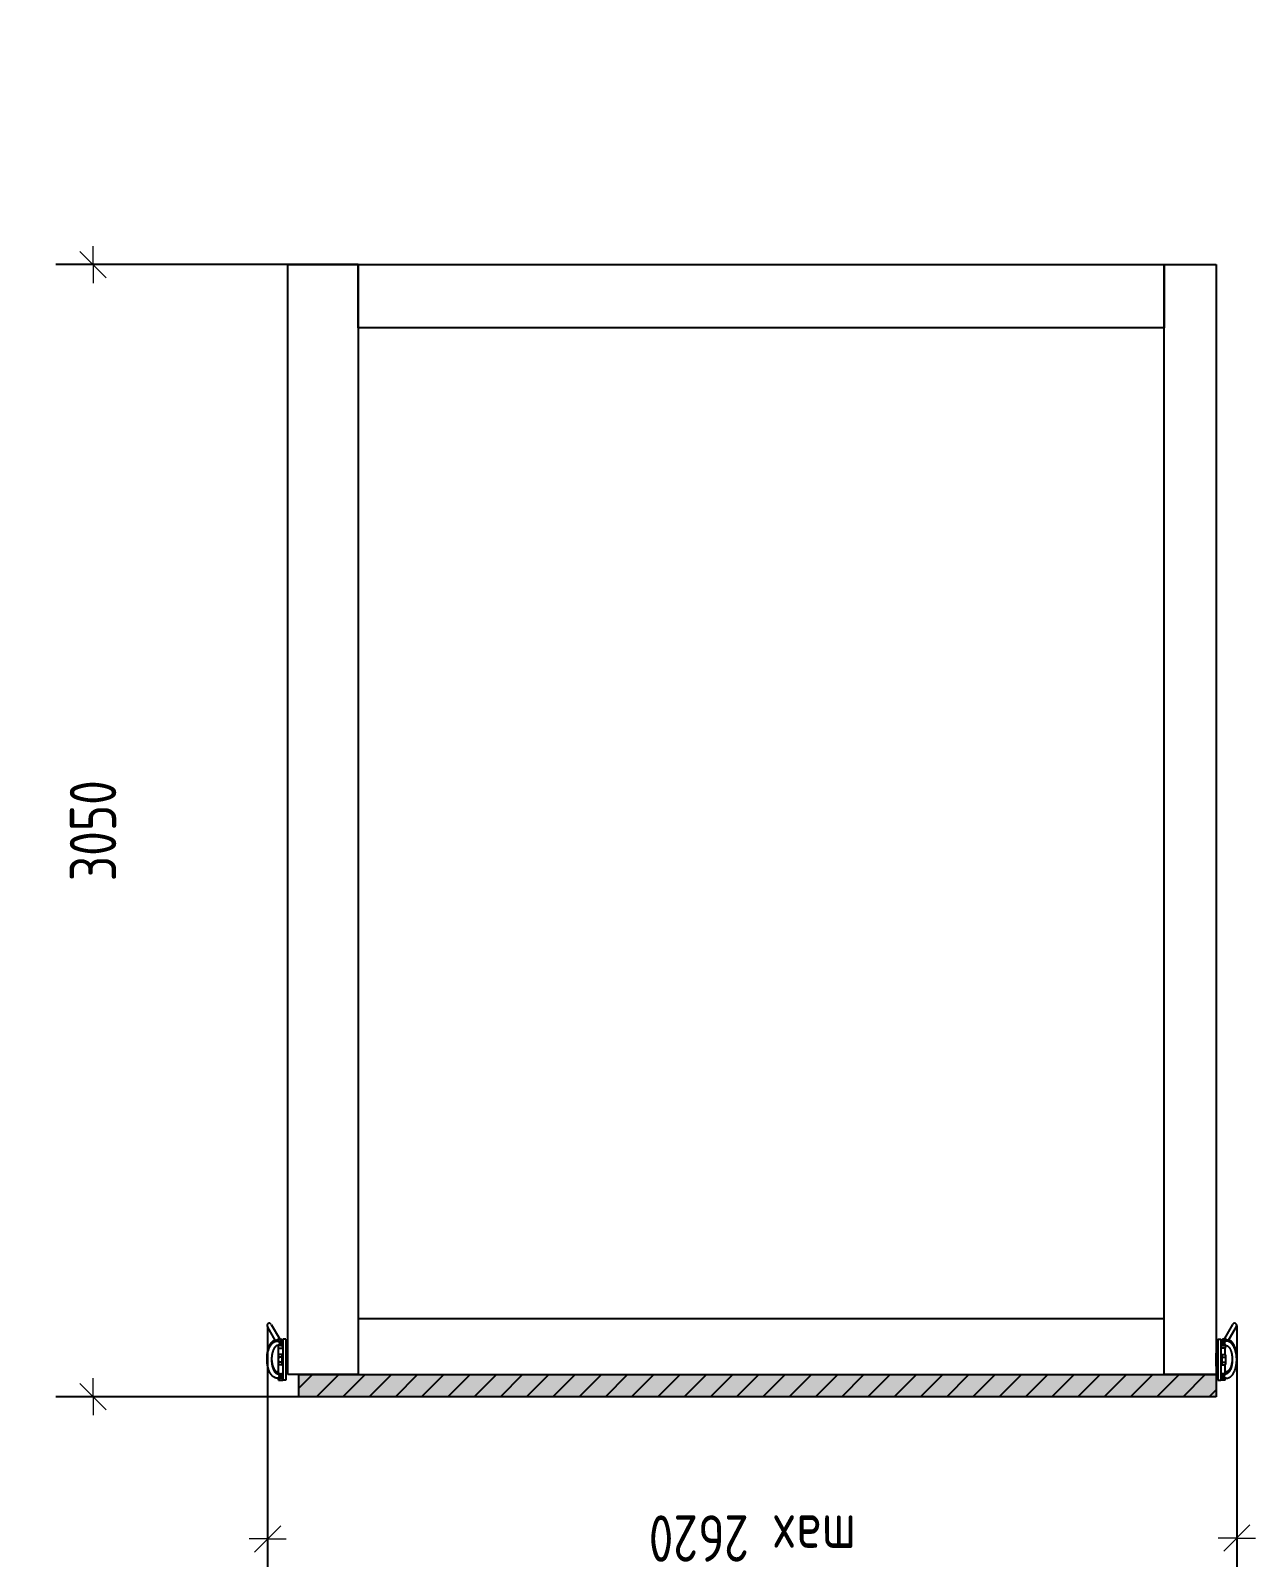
# Model space of a CAD drawing. Header units: millimetres. Extents: x 0 to 1680, y 0 to 594.
# Drawn here: x 1311.9 to 1377.8, y 259.4 to 341.6 of the extents above; entities that cross this region are included whole.
import ezdxf

# ---------------------------------------------------------------- set-up
doc = ezdxf.new("R2010")
doc.units = ezdxf.units.MM
doc.linetypes.add('K5LT_BASIC', pattern=[0])
doc.linetypes.add('K5LT_THIN', pattern=[0])
doc.layers.add('Системный слой', color=7, linetype='Continuous')
doc.styles.add('KDIMTEXTSTYLE', font='GOST_AU.SHX', dxfattribs={"width": 0.96, "oblique": 15, "height": 5})
doc.dimstyles.new('KDIMSTYLE (0.02)', dxfattribs={"dimtxt": 5, "dimasz": 1, "dimexe": 2, "dimexo": 0, "dimgap": 1, "dimtad": 1, "dimlfac": 50, "dimtxsty": 'KDIMTEXTSTYLE', "dimsah": 1, "dimcen": 0, "dimdle": 1, "dimadec": 0, "dimazin": 0, "dimtfac": 0.667, "dimtmove": 0, "dimatfit": 3, "dimfxl": 0, "dimtvp": 1, "dimtolj": 1, "dimtzin": 0, "dimarcsym": 0})

# ---------------------------------------------------------------- blocks, each defined once
blk = doc.blocks.new('U84')
at = {"layer": 'Системный слой', "color": 150, "linetype": 'K5LT_BASIC', "lineweight": 25, "true_color": 0x0080ff}
for p, q in [((1325.724, 329.03), (1329.524, 329.03)), ((1325.724, 269.23), (1325.724, 329.03)), ((1329.524, 329.03), (1329.524, 269.23)), ((1329.524, 269.23), (1325.724, 269.23))]:
    blk.add_line(p, q, dxfattribs=at)
blk = doc.blocks.new('U85')
at = {"layer": 'Системный слой', "color": 150, "linetype": 'K5LT_BASIC', "lineweight": 25, "true_color": 0x0080ff}
for p, q in [((1329.524, 325.63), (1329.524, 329.03)), ((1329.524, 329.03), (1372.924, 329.03)), ((1372.924, 329.03), (1372.924, 325.63)), ((1372.924, 325.63), (1329.524, 325.63))]:
    blk.add_line(p, q, dxfattribs=at)
blk = doc.blocks.new('U86')
at = {"layer": 'Системный слой', "color": 150, "linetype": 'K5LT_BASIC', "lineweight": 25, "true_color": 0x0080ff}
for p, q in [((1372.924, 329.03), (1375.724, 329.03)), ((1372.924, 269.23), (1372.924, 329.03)), ((1375.724, 329.03), (1375.724, 269.23)), ((1375.724, 269.23), (1372.924, 269.23))]:
    blk.add_line(p, q, dxfattribs=at)
blk = doc.blocks.new('U87')
at = {"layer": 'Системный слой', "color": 150, "linetype": 'K5LT_BASIC', "lineweight": 25, "true_color": 0x0080ff}
for p, q in [((1372.924, 272.23), (1329.524, 272.23)), ((1329.524, 272.23), (1329.524, 269.23)), ((1372.924, 269.23), (1372.924, 272.23)), ((1329.524, 269.23), (1372.924, 269.23))]:
    blk.add_line(p, q, dxfattribs=at)
blk = doc.blocks.new('U931')
at = {"layer": 'Системный слой'}
h = blk.add_hatch(dxfattribs=at)
h.set_pattern_fill('', angle=45, style=0, pattern_type=0)
h.set_pattern_definition([(45, (0, 0), (-0.7071068, 0.7071068), [])])
h.paths.add_polyline_path([(1375.725, 268.03), (1375.725, 269.23), (1326.324, 269.23), (1326.324, 268.03)])
at = {"layer": 'Системный слой', "color": 150, "linetype": 'K5LT_BASIC', "lineweight": 25, "true_color": 0x0080ff}
for p, q in [((1326.324, 268.03), (1326.324, 269.23)), ((1326.324, 269.23), (1375.725, 269.23)), ((1375.725, 269.23), (1375.725, 268.03)), ((1375.725, 268.03), (1326.324, 268.03))]:
    blk.add_line(p, q, dxfattribs=at)
blk = doc.blocks.new('U933')
at = {"layer": 'Системный слой', "color": 150, "linetype": 'K5LT_BASIC', "lineweight": 25, "true_color": 0x0080ff}
for p, q in [((1375.724, 269.68), (1375.724, 270.38)), ((1375.724, 270.38), (1375.824, 270.38)), ((1375.824, 270.38), (1375.824, 269.68)), ((1375.824, 269.68), (1375.724, 269.68))]:
    blk.add_line(p, q, dxfattribs=at)
blk = doc.blocks.new('U934')
at = {"layer": 'Системный слой', "color": 150, "linetype": 'K5LT_BASIC', "lineweight": 25, "true_color": 0x0080ff}
for p, q in [((1376.614, 271.931), (1376.174, 271.169)), ((1376.381, 271.049), (1376.821, 271.811)), ((1375.824, 271.13), (1375.984, 271.13)), ((1375.824, 271.13), (1375.824, 268.93)), ((1375.984, 271.13), (1375.984, 268.93)), ((1376.174, 271.169), (1376.093, 271.03)), ((1376.151, 271.13), (1376.104, 271.13)), ((1376.185, 271.03), (1376.104, 271.03)), ((1376.104, 270.79), (1376.185, 270.79)), ((1376.381, 271.049), (1376.174, 271.169)), ((1376.278, 271.03), (1376.185, 271.03)), ((1376.185, 270.79), (1376.278, 270.79)), ((1376.364, 271.018), (1376.381, 271.049)), ((1376.224, 270.648), (1375.984, 270.648)), ((1376.034, 270.33), (1375.984, 270.33)), ((1376.034, 270.33), (1376.034, 270.03)), ((1376.034, 270.307), (1376.213, 270.307)), ((1376.034, 270.169), (1376.213, 270.169)), ((1376.034, 270.03), (1376.034, 269.73)), ((1376.034, 269.892), (1376.213, 269.892)), ((1376.234, 270.27), (1376.213, 270.307)), ((1376.224, 270.287), (1376.224, 270.648)), ((1376.234, 270.27), (1376.234, 270.238)), ((1376.234, 270.238), (1376.234, 270.03)), ((1376.234, 270.03), (1376.234, 269.822)), ((1375.984, 269.73), (1376.034, 269.73)), ((1376.034, 269.753), (1376.213, 269.753)), ((1376.185, 269.27), (1376.104, 269.27)), ((1376.278, 269.27), (1376.185, 269.27)), ((1376.213, 269.753), (1376.234, 269.79)), ((1376.224, 269.27), (1376.224, 269.773)), ((1376.278, 269.37), (1376.224, 269.37)), ((1376.234, 269.822), (1376.234, 269.79)), ((1375.824, 268.93), (1375.984, 268.93)), ((1376.224, 268.93), (1375.984, 268.93)), ((1376.104, 269.03), (1376.185, 269.03)), ((1376.185, 269.03), (1376.278, 269.03)), ((1376.224, 268.93), (1376.224, 269.03))]:
    blk.add_line(p, q, dxfattribs=at)
for points in [[(1376.185, 271.03), (1376.172, 271.029), (1376.146, 271.022), (1376.124, 271.007), (1376.105, 270.987), (1376.091, 270.961), (1376.083, 270.933), (1376.081, 270.903), (1376.086, 270.873), (1376.097, 270.846), (1376.114, 270.823), (1376.135, 270.805), (1376.159, 270.794), (1376.185, 270.79)], [(1376.278, 271.03), (1376.265, 271.029), (1376.239, 271.022), (1376.216, 271.007), (1376.197, 270.987), (1376.183, 270.961), (1376.175, 270.933), (1376.174, 270.903), (1376.179, 270.873), (1376.19, 270.846), (1376.206, 270.823), (1376.227, 270.805), (1376.252, 270.794), (1376.278, 270.79)], [(1376.381, 271.014), (1376.38, 271.033), (1376.378, 271.042)], [(1376.185, 269.03), (1376.172, 269.031), (1376.146, 269.039), (1376.124, 269.053), (1376.105, 269.074), (1376.091, 269.099), (1376.083, 269.128), (1376.081, 269.158), (1376.086, 269.187), (1376.097, 269.214), (1376.114, 269.238), (1376.135, 269.255), (1376.159, 269.266), (1376.185, 269.27)], [(1376.277, 269.03), (1376.265, 269.031), (1376.239, 269.039), (1376.216, 269.053), (1376.197, 269.074), (1376.183, 269.099), (1376.175, 269.128), (1376.174, 269.158), (1376.179, 269.187), (1376.19, 269.214), (1376.206, 269.238), (1376.227, 269.255), (1376.252, 269.266), (1376.278, 269.27)]]:
    blk.add_lwpolyline(points, dxfattribs=at)
for centre, radius, start, end in [((1376.718, 271.871), 0.12, 330, 150), ((1376.104, 271.01), 0.12, 69.35204, 204.62432), ((1376.104, 270.91), 0.12, 90, 270), ((1376.704, 270.648), 0.72, 164.83445, 180), ((1376.704, 270.648), 0.48, 162.82128, 180), ((1376.104, 269.15), 0.12, 90, 270), ((1376.17, 269.256), 0.118, 7.30573, 62.51251), ((1376.273, 269.266), 0.104, 24.35696, 87.50356)]:
    blk.add_arc(centre, radius, start, end, dxfattribs=at)
for points, knots in [([(1376.278, 269.03), (1376.288, 269.03), (1376.313, 269.031), (1376.354, 269.038), (1376.399, 269.051), (1376.443, 269.07), (1376.485, 269.096), (1376.526, 269.127), (1376.566, 269.164), (1376.604, 269.207), (1376.64, 269.256), (1376.673, 269.31), (1376.704, 269.368), (1376.731, 269.431), (1376.756, 269.497), (1376.777, 269.567), (1376.796, 269.639), (1376.811, 269.713), (1376.822, 269.789), (1376.831, 269.867), (1376.836, 269.945), (1376.838, 270.024), (1376.837, 270.104), (1376.832, 270.182), (1376.824, 270.26), (1376.813, 270.336), (1376.798, 270.411), (1376.78, 270.483), (1376.759, 270.553), (1376.735, 270.619), (1376.708, 270.683), (1376.678, 270.742), (1376.645, 270.797), (1376.608, 270.848), (1376.569, 270.894), (1376.527, 270.933), (1376.483, 270.966), (1376.437, 270.993), (1376.39, 271.012), (1376.343, 271.025), (1376.305, 271.03), (1376.283, 271.03), (1376.278, 271.03)], [0, 0, 0, 0, 0.014964, 0.03783, 0.060761, 0.084004, 0.107766, 0.132183, 0.157293, 0.183025, 0.209219, 0.235683, 0.262252, 0.288786, 0.315237, 0.34159, 0.367846, 0.394015, 0.420112, 0.446155, 0.47216, 0.498142, 0.52412, 0.550106, 0.576114, 0.602161, 0.628265, 0.654444, 0.680717, 0.707103, 0.733617, 0.760268, 0.787048, 0.81392, 0.840759, 0.867381, 0.893558, 0.919075, 0.943816, 0.967804, 0.991188, 1, 1, 1, 1]), ([(1376.278, 270.79), (1376.281, 270.79), (1376.29, 270.79), (1376.307, 270.787), (1376.328, 270.779), (1376.35, 270.766), (1376.374, 270.748), (1376.399, 270.723), (1376.424, 270.694), (1376.448, 270.658), (1376.472, 270.618), (1376.494, 270.573), (1376.515, 270.523), (1376.534, 270.468), (1376.551, 270.41), (1376.566, 270.348), (1376.578, 270.284), (1376.587, 270.217), (1376.594, 270.148), (1376.597, 270.079), (1376.598, 270.009), (1376.595, 269.939), (1376.59, 269.87), (1376.582, 269.802), (1376.571, 269.736), (1376.557, 269.673), (1376.541, 269.613), (1376.522, 269.557), (1376.502, 269.505), (1376.48, 269.458), (1376.457, 269.415), (1376.433, 269.378), (1376.408, 269.347), (1376.384, 269.321), (1376.36, 269.301), (1376.337, 269.287), (1376.316, 269.277), (1376.296, 269.271), (1376.284, 269.27), (1376.278, 269.27)], [0, 0, 0, 0, 0.013892, 0.045733, 0.073935, 0.10036, 0.128447, 0.155491, 0.182114, 0.208651, 0.235226, 0.261929, 0.2888, 0.315842, 0.343047, 0.370393, 0.39786, 0.425423, 0.453059, 0.480746, 0.508461, 0.536185, 0.563889, 0.591552, 0.619152, 0.646665, 0.674068, 0.701336, 0.728447, 0.755378, 0.782118, 0.808669, 0.835061, 0.861377, 0.887734, 0.914382, 0.941795, 0.970836, 1, 1, 1, 1]), ([(1376.836, 270.082), (1376.837, 270.096), (1376.838, 270.137), (1376.837, 270.204), (1376.832, 270.282), (1376.824, 270.36), (1376.813, 270.436), (1376.798, 270.511), (1376.78, 270.583), (1376.759, 270.653), (1376.735, 270.719), (1376.708, 270.783), (1376.678, 270.842), (1376.645, 270.897), (1376.608, 270.948), (1376.569, 270.994), (1376.527, 271.033), (1376.483, 271.066), (1376.444, 271.089), (1376.42, 271.099), (1376.412, 271.102)], [0, 0, 0, 0, 0.031492, 0.089496, 0.14752, 0.205593, 0.263753, 0.32204, 0.380495, 0.43916, 0.498077, 0.55728, 0.616789, 0.676586, 0.736589, 0.796516, 0.855959, 0.91441, 0.971387, 1, 1, 1, 1]), ([(1376.213, 270.307), (1376.219, 270.296), (1376.231, 270.273), (1376.233, 270.25), (1376.234, 270.238)], [0, 0, 0, 0, 0.495458, 1, 1, 1, 1]), ([(1376.234, 270.238), (1376.234, 270.236), (1376.234, 270.224), (1376.229, 270.2), (1376.218, 270.179), (1376.213, 270.169)], [0, 0, 0, 0, 0.070099, 0.530789, 1, 1, 1, 1]), ([(1376.213, 270.169), (1376.216, 270.158), (1376.224, 270.129), (1376.232, 270.083), (1376.234, 270.048), (1376.234, 270.03)], [0, 0, 0, 0, 0.246752, 0.621054, 1, 1, 1, 1]), ([(1376.234, 270.03), (1376.234, 270.018), (1376.233, 269.971), (1376.221, 269.925), (1376.213, 269.892)], [0, 0, 0, 0, 0.260304, 1, 1, 1, 1]), ([(1376.213, 269.892), (1376.219, 269.88), (1376.231, 269.858), (1376.233, 269.834), (1376.234, 269.822)], [0, 0, 0, 0, 0.495458, 1, 1, 1, 1]), ([(1376.597, 270.084), (1376.596, 270.069), (1376.595, 270.031), (1376.59, 269.97), (1376.582, 269.902), (1376.571, 269.836), (1376.557, 269.773), (1376.541, 269.713), (1376.522, 269.657), (1376.502, 269.605), (1376.48, 269.558), (1376.457, 269.515), (1376.433, 269.478), (1376.408, 269.447), (1376.384, 269.421), (1376.36, 269.401), (1376.337, 269.387), (1376.316, 269.377), (1376.296, 269.371), (1376.284, 269.37), (1376.278, 269.37)], [0, 0, 0, 0, 0.037189, 0.094699, 0.152123, 0.209415, 0.266528, 0.323413, 0.380018, 0.436295, 0.492202, 0.54771, 0.602824, 0.657611, 0.712239, 0.766953, 0.822269, 0.879174, 0.93946, 1, 1, 1, 1]), ([(1376.234, 269.822), (1376.234, 269.821), (1376.234, 269.808), (1376.229, 269.785), (1376.218, 269.764), (1376.213, 269.753)], [0, 0, 0, 0, 0.070099, 0.530789, 1, 1, 1, 1])]:
    blk.add_open_spline(points, degree=3, knots=knots, dxfattribs=at)
blk = doc.blocks.new('U932')
at = {"layer": 'Системный слой'}
for name in ['U934', 'U933']:
    blk.add_blockref(name, (0, 0), dxfattribs=at)
blk = doc.blocks.new('U936')
at = {"layer": 'Системный слой', "color": 150, "linetype": 'K5LT_BASIC', "lineweight": 25, "true_color": 0x0080ff}
for p, q in [((1325.724, 270.38), (1325.624, 270.38)), ((1325.624, 270.38), (1325.624, 269.68)), ((1325.724, 269.68), (1325.724, 270.38)), ((1325.624, 269.68), (1325.724, 269.68))]:
    blk.add_line(p, q, dxfattribs=at)
blk = doc.blocks.new('U937')
at = {"layer": 'Системный слой', "color": 150, "linetype": 'K5LT_BASIC', "lineweight": 25, "true_color": 0x0080ff}
for p, q in [((1325.067, 271.049), (1324.627, 271.811)), ((1324.835, 271.931), (1325.275, 271.169)), ((1325.067, 271.049), (1325.275, 271.169)), ((1325.085, 271.018), (1325.067, 271.049)), ((1325.171, 271.03), (1325.264, 271.03)), ((1325.264, 270.79), (1325.171, 270.79)), ((1325.264, 271.03), (1325.344, 271.03)), ((1325.344, 270.79), (1325.264, 270.79)), ((1325.275, 271.169), (1325.356, 271.03)), ((1325.298, 271.13), (1325.344, 271.13)), ((1325.624, 271.13), (1325.464, 271.13)), ((1325.464, 271.13), (1325.464, 268.93)), ((1325.624, 271.13), (1325.624, 268.93)), ((1325.214, 270.27), (1325.236, 270.307)), ((1325.214, 270.27), (1325.214, 270.238)), ((1325.214, 270.238), (1325.214, 270.03)), ((1325.214, 270.03), (1325.214, 269.822)), ((1325.224, 270.287), (1325.224, 270.648)), ((1325.224, 270.648), (1325.464, 270.648)), ((1325.414, 270.307), (1325.236, 270.307)), ((1325.414, 270.169), (1325.236, 270.169)), ((1325.414, 269.892), (1325.236, 269.892)), ((1325.414, 270.33), (1325.464, 270.33)), ((1325.414, 270.33), (1325.414, 270.03)), ((1325.414, 270.03), (1325.414, 269.73)), ((1325.171, 269.37), (1325.224, 269.37)), ((1325.171, 269.27), (1325.264, 269.27)), ((1325.214, 269.822), (1325.214, 269.79)), ((1325.236, 269.753), (1325.214, 269.79)), ((1325.224, 269.27), (1325.224, 269.773)), ((1325.414, 269.753), (1325.236, 269.753)), ((1325.264, 269.27), (1325.344, 269.27)), ((1325.464, 269.73), (1325.414, 269.73)), ((1325.264, 269.03), (1325.171, 269.03)), ((1325.224, 268.93), (1325.224, 269.03)), ((1325.224, 268.93), (1325.464, 268.93)), ((1325.344, 269.03), (1325.264, 269.03)), ((1325.624, 268.93), (1325.464, 268.93))]:
    blk.add_line(p, q, dxfattribs=at)
for points in [[(1325.067, 271.014), (1325.069, 271.033), (1325.071, 271.042)], [(1325.171, 271.03), (1325.184, 271.029), (1325.209, 271.022), (1325.232, 271.007), (1325.251, 270.987), (1325.265, 270.961), (1325.273, 270.933), (1325.275, 270.903), (1325.27, 270.873), (1325.259, 270.846), (1325.242, 270.823), (1325.221, 270.805), (1325.197, 270.794), (1325.171, 270.79)], [(1325.264, 271.03), (1325.277, 271.029), (1325.302, 271.022), (1325.325, 271.007), (1325.344, 270.987), (1325.358, 270.961), (1325.366, 270.933), (1325.368, 270.903), (1325.363, 270.873), (1325.352, 270.846), (1325.335, 270.823), (1325.314, 270.805), (1325.29, 270.794), (1325.264, 270.79)], [(1325.171, 269.03), (1325.184, 269.031), (1325.209, 269.039), (1325.232, 269.053), (1325.251, 269.074), (1325.265, 269.099), (1325.273, 269.128), (1325.275, 269.158), (1325.27, 269.187), (1325.259, 269.214), (1325.242, 269.238), (1325.221, 269.255), (1325.197, 269.266), (1325.171, 269.27)], [(1325.264, 269.03), (1325.277, 269.031), (1325.302, 269.039), (1325.325, 269.053), (1325.344, 269.074), (1325.358, 269.099), (1325.366, 269.128), (1325.368, 269.158), (1325.363, 269.187), (1325.352, 269.214), (1325.335, 269.238), (1325.314, 269.255), (1325.29, 269.266), (1325.264, 269.27)]]:
    blk.add_lwpolyline(points, dxfattribs=at)
for centre, radius, start, end in [((1324.731, 271.871), 0.12, 30, 210), ((1324.744, 270.648), 0.48, 0, 17.17872), ((1325.344, 271.01), 0.12, 335.37568, 110.64796), ((1325.344, 270.91), 0.12, 270, 90), ((1324.744, 270.648), 0.72, 0, 15.16555), ((1325.176, 269.266), 0.104, 92.49644, 155.64304), ((1325.279, 269.256), 0.118, 117.48749, 172.69427), ((1325.344, 269.15), 0.12, 270, 90)]:
    blk.add_arc(centre, radius, start, end, dxfattribs=at)
for points, knots in [([(1324.612, 270.082), (1324.612, 270.096), (1324.611, 270.137), (1324.612, 270.204), (1324.617, 270.282), (1324.625, 270.36), (1324.636, 270.436), (1324.651, 270.511), (1324.668, 270.583), (1324.689, 270.653), (1324.713, 270.719), (1324.741, 270.783), (1324.771, 270.842), (1324.804, 270.897), (1324.841, 270.948), (1324.88, 270.994), (1324.922, 271.033), (1324.966, 271.066), (1325.004, 271.089), (1325.029, 271.099), (1325.037, 271.102)], [0, 0, 0, 0, 0.031492, 0.089496, 0.14752, 0.205593, 0.263753, 0.32204, 0.380495, 0.43916, 0.498077, 0.55728, 0.616789, 0.676586, 0.736589, 0.796516, 0.855959, 0.91441, 0.971387, 1, 1, 1, 1]), ([(1325.171, 269.03), (1325.161, 269.03), (1325.136, 269.031), (1325.095, 269.038), (1325.05, 269.051), (1325.006, 269.07), (1324.964, 269.096), (1324.922, 269.127), (1324.883, 269.164), (1324.845, 269.207), (1324.809, 269.256), (1324.776, 269.31), (1324.745, 269.368), (1324.717, 269.431), (1324.693, 269.497), (1324.671, 269.567), (1324.653, 269.639), (1324.638, 269.713), (1324.626, 269.789), (1324.618, 269.867), (1324.613, 269.945), (1324.611, 270.024), (1324.612, 270.104), (1324.617, 270.182), (1324.625, 270.26), (1324.636, 270.336), (1324.651, 270.411), (1324.668, 270.483), (1324.689, 270.553), (1324.713, 270.619), (1324.741, 270.683), (1324.771, 270.742), (1324.804, 270.797), (1324.841, 270.848), (1324.88, 270.894), (1324.922, 270.933), (1324.966, 270.966), (1325.012, 270.993), (1325.058, 271.012), (1325.106, 271.025), (1325.144, 271.03), (1325.165, 271.03), (1325.171, 271.03)], [0, 0, 0, 0, 0.014964, 0.03783, 0.060761, 0.084004, 0.107766, 0.132183, 0.157293, 0.183025, 0.209219, 0.235683, 0.262252, 0.288786, 0.315237, 0.34159, 0.367846, 0.394015, 0.420112, 0.446155, 0.47216, 0.498142, 0.52412, 0.550106, 0.576114, 0.602161, 0.628265, 0.654444, 0.680717, 0.707103, 0.733617, 0.760268, 0.787048, 0.81392, 0.840759, 0.867381, 0.893558, 0.919075, 0.943816, 0.967804, 0.991188, 1, 1, 1, 1]), ([(1325.171, 270.79), (1325.168, 270.79), (1325.158, 270.79), (1325.142, 270.787), (1325.121, 270.779), (1325.098, 270.766), (1325.075, 270.748), (1325.05, 270.723), (1325.025, 270.694), (1325, 270.658), (1324.977, 270.618), (1324.954, 270.573), (1324.934, 270.523), (1324.914, 270.468), (1324.898, 270.41), (1324.883, 270.348), (1324.871, 270.284), (1324.861, 270.217), (1324.855, 270.148), (1324.851, 270.079), (1324.851, 270.009), (1324.853, 269.939), (1324.859, 269.87), (1324.867, 269.802), (1324.878, 269.736), (1324.892, 269.673), (1324.908, 269.613), (1324.926, 269.557), (1324.947, 269.505), (1324.969, 269.458), (1324.992, 269.415), (1325.016, 269.378), (1325.041, 269.347), (1325.065, 269.321), (1325.089, 269.301), (1325.111, 269.287), (1325.133, 269.277), (1325.153, 269.271), (1325.165, 269.27), (1325.171, 269.27)], [0, 0, 0, 0, 0.013892, 0.045733, 0.073935, 0.10036, 0.128447, 0.155491, 0.182114, 0.208651, 0.235226, 0.261929, 0.2888, 0.315842, 0.343047, 0.370393, 0.39786, 0.425423, 0.453059, 0.480746, 0.508461, 0.536185, 0.563889, 0.591552, 0.619152, 0.646665, 0.674068, 0.701336, 0.728447, 0.755378, 0.782118, 0.808669, 0.835061, 0.861377, 0.887734, 0.914382, 0.941795, 0.970836, 1, 1, 1, 1]), ([(1324.852, 270.084), (1324.853, 270.069), (1324.854, 270.031), (1324.859, 269.97), (1324.867, 269.902), (1324.878, 269.836), (1324.892, 269.773), (1324.908, 269.713), (1324.926, 269.657), (1324.947, 269.605), (1324.969, 269.558), (1324.992, 269.515), (1325.016, 269.478), (1325.041, 269.447), (1325.065, 269.421), (1325.089, 269.401), (1325.111, 269.387), (1325.133, 269.377), (1325.153, 269.371), (1325.165, 269.37), (1325.171, 269.37)], [0, 0, 0, 0, 0.037189, 0.094699, 0.152123, 0.209415, 0.266528, 0.323413, 0.380018, 0.436295, 0.492202, 0.54771, 0.602824, 0.657611, 0.712239, 0.766953, 0.822269, 0.879174, 0.93946, 1, 1, 1, 1]), ([(1325.236, 270.307), (1325.23, 270.296), (1325.218, 270.273), (1325.216, 270.25), (1325.214, 270.238)], [0, 0, 0, 0, 0.495458, 1, 1, 1, 1]), ([(1325.214, 270.238), (1325.214, 270.236), (1325.215, 270.224), (1325.219, 270.2), (1325.23, 270.179), (1325.236, 270.169)], [0, 0, 0, 0, 0.070099, 0.530789, 1, 1, 1, 1]), ([(1325.236, 270.169), (1325.233, 270.158), (1325.225, 270.129), (1325.216, 270.083), (1325.215, 270.048), (1325.214, 270.03)], [0, 0, 0, 0, 0.246752, 0.621054, 1, 1, 1, 1]), ([(1325.214, 270.03), (1325.215, 270.018), (1325.216, 269.971), (1325.227, 269.925), (1325.236, 269.892)], [0, 0, 0, 0, 0.260304, 1, 1, 1, 1]), ([(1325.236, 269.892), (1325.23, 269.88), (1325.218, 269.858), (1325.216, 269.834), (1325.214, 269.822)], [0, 0, 0, 0, 0.495458, 1, 1, 1, 1]), ([(1325.214, 269.822), (1325.214, 269.821), (1325.215, 269.808), (1325.219, 269.785), (1325.23, 269.764), (1325.236, 269.753)], [0, 0, 0, 0, 0.070099, 0.530789, 1, 1, 1, 1])]:
    blk.add_open_spline(points, degree=3, knots=knots, dxfattribs=at)
blk = doc.blocks.new('U935')
at = {"layer": 'Системный слой'}
for name in ['U937', 'U936']:
    blk.add_blockref(name, (0, 0), dxfattribs=at)
blk = doc.blocks.new('KDIMARROW_03')
at = {"layer": 'Системный слой', "color": 0, "linetype": 'K5LT_THIN', "lineweight": 13}
for p, q in [((0, 0), (-1, 0)), ((-0.707, -0.707), (0.707, 0.707)), ((0, 0), (1, 0))]:
    blk.add_line(p, q, dxfattribs=at)

msp = doc.modelspace()

# ---------------------------------------------------------------- hatches: boundary and pattern name
at = {"layer": 'Системный слой', "true_color": 0xc0c0c0}
msp.add_hatch(color=9, dxfattribs=at).paths.add_polyline_path([(1326.32442, 269.23016), (1326.32442, 268.03016), (1375.72442, 268.03016), (1375.72442, 269.23016)])

# ---------------------------------------------------------------- block references
at = {"layer": 'Системный слой'}
for name in ['U84', 'U85', 'U86', 'U935', 'U87', 'U932', 'U931']:
    msp.add_blockref(name, (0, 0), dxfattribs=at)

# ---------------------------------------------------------------- dimensions: what is measured, and where the dimension line sits
at = {"layer": 'Системный слой', "color": 7}
msp.add_linear_dim(base=(1315.23471, 329.03016), p1=(1326.32442, 268.03016), p2=(1329.52442, 329.03016), angle=90, location=(1315.23471, 298.53016), dimstyle='KDIMSTYLE (0.02)', override={"dimexo": 0, "dimpost": '\\H2.5;\\W0.965;\\Q0;<>', "dimblk1": 'KDIMARROW_03', "dimblk2": 'KDIMARROW_03', "dimse1": 0, "dimse2": 0, "dimclrt": 7, "dimtolj": 1}, dxfattribs=at).render()
msp.add_linear_dim(base=(1324.63717, 260.37095), p1=(1376.8366, 271.85636), p2=(1324.62729, 271.81126), angle=180.0494893, location=(1350.74183, 260.3935), text='\\H2.5;\\W0.965;\\Q0;\\Q0;max \\H2.5;\\W0.965;\\Q0;\\H2.5;\\W0.965;\\Q0;\\Q0;2620', dimstyle='KDIMSTYLE (0.02)', override={"dimexo": 0, "dimblk1": 'KDIMARROW_03', "dimblk2": 'KDIMARROW_03', "dimse1": 0, "dimse2": 0, "dimclrt": 7, "dimtolj": 1}, dxfattribs=at).render()

doc.saveas('drawing.dxf')
